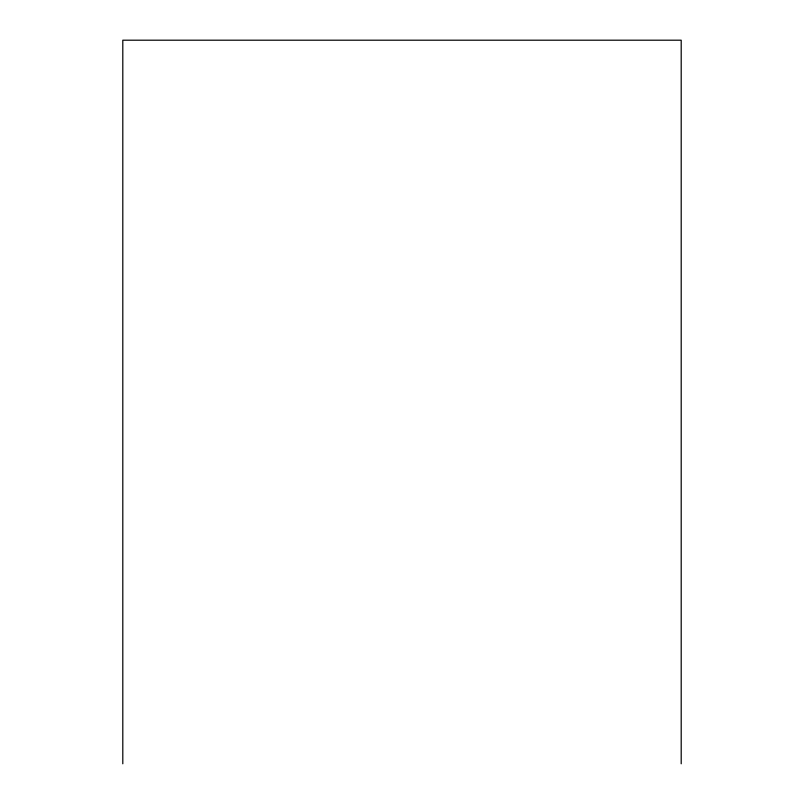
<?xml version="1.0" encoding="UTF-8"?>
<svg xmlns="http://www.w3.org/2000/svg" width="804" height="804" viewBox="0 0 804 804"><rect width="100%" height="100%" fill="white"/><g stroke="black" fill="none" stroke-linecap="round" stroke-linejoin="round"><path stroke-width="1.21" d="M681.199 763.8L681.199 40.2L122.801 40.2L122.801 763.8"/></g></svg>
